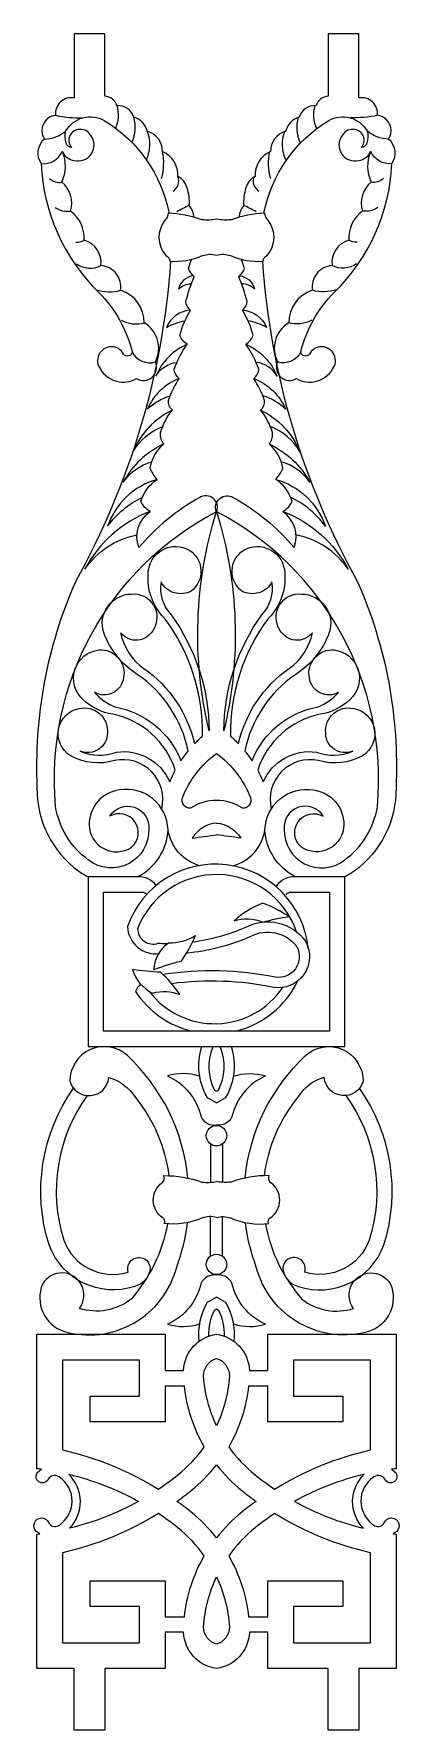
# Model space of a CAD drawing. Extents: x 160 to 302, y 121 to 781.
import ezdxf

# ---------------------------------------------------------------- set-up
doc = ezdxf.new("R2010")
doc.units = 0
doc.header["$LTSCALE"] = 0.85
doc.header["$MEASUREMENT"] = 0
for name, color, linetype in [('3', 3, 'CONTINUOUS'), ('4', 4, 'CONTINUOUS'), ('7', 7, 'CONTINUOUS')]:
    doc.layers.add(name, color=color, linetype=linetype)

msp = doc.modelspace()

# ---------------------------------------------------------------- linework, layer by layer
at = {"layer": '3'}
for p, q in [((228.82, 348.64), (228.82, 333.73)), ((233.39, 348.64), (233.39, 333.73)), ((228.82, 305.05), (228.82, 320.38)), ((233.39, 305.05), (233.39, 320.38))]:
    msp.add_line(p, q, dxfattribs=at)
for points in [[(168.37, 748.92, 0.12435), (168.37, 748.92, 0.063289), (179.04, 747.99, 0.005286)], [(293.84, 748.92, -0.12435), (293.84, 748.92, -0.063289), (283.17, 747.99, -0.005286)], [(163.99, 739.71, 0.12435), (163.99, 739.71, 0.173851), (172.39, 742.86, 0.005286)], [(298.22, 739.71, -0.12435), (298.22, 739.71, -0.173851), (289.83, 742.86, -0.005286)], [(162.7, 730.12, 0.12435), (162.7, 730.12, 0.32287), (170.98, 734.82, 0.005286)], [(299.51, 730.12, -0.12435), (299.51, 730.12, -0.323033), (291.23, 734.82, -0.005286)], [(165.99, 724.32, 0.12435), (165.99, 724.32, 0.253568), (170.79, 722.95, 0.005286)], [(296.22, 724.32, -0.12435), (296.22, 724.32, -0.253568), (291.42, 722.95, -0.005286)], [(168.22, 713, 0.12435), (168.22, 713, 0.174964), (174.22, 711.65, 0.005286)], [(294, 713, -0.12435), (294, 713, -0.174964), (287.99, 711.65, -0.005286)], [(176.28, 699.57, 0.12435), (176.28, 699.57, 0.15376), (179.53, 700.36, 0.005286)], [(285.93, 699.57, -0.12435), (285.93, 699.57, -0.15376), (282.68, 700.36, -0.005286)], [(176.51, 691.17, 0.12435), (176.51, 691.17, 0.272921), (186.03, 690.44, 0.005286)], [(222.11, 686.52, 0.303512), (216.3, 681.43, -0.181591), (221.29, 683.34, -0.181591)], [(240.1, 686.52, -0.303512), (245.91, 681.43, 0.181591), (240.92, 683.34, 0.181591)], [(285.7, 691.17, -0.12435), (285.7, 691.17, -0.272921), (276.18, 690.44, -0.005286)], [(184.2, 681.07, 0.12435), (184.2, 681.07, 0.151209), (193.74, 680.85, 0.005286)], [(278.01, 681.07, -0.12435), (278.01, 681.07, -0.151209), (268.47, 680.85, -0.005286)], [(193.97, 669.18, 0.12435), (193.97, 669.18, 0.185993), (202.96, 668.18, 0.005286)], [(221.03, 673.12, 0.287839), (211.6, 666.37, -0.085044), (218.81, 668.97, -0.085044)], [(241.18, 673.12, -0.287839), (250.61, 666.37, 0.085044), (243.4, 668.97, 0.085044)], [(268.24, 669.18, -0.12435), (268.24, 669.18, -0.185993), (259.25, 668.18, -0.005286)], [(198.23, 656.9, 0.12435), (198.23, 656.9, 0.372618), (207.26, 652.95, 0.005286)], [(219.69, 659.86, 0.194232), (207.48, 647.46, -0.245833), (215.64, 652.75, -0.245833)], [(242.52, 659.86, -0.194232), (254.73, 647.46, 0.245833), (246.57, 652.75, 0.245833)], [(263.98, 656.9, -0.12435), (263.98, 656.9, -0.372618), (254.95, 652.95, -0.005286)], [(216.61, 646.51, 0.204169), (204.18, 634.56, -0.117208), (213.03, 639.78, -0.117208)], [(245.6, 646.51, -0.204169), (258.03, 634.56, 0.117208), (249.18, 639.78, 0.117208)], [(213.89, 634.25, 0.185401), (198.54, 617.87, -0.176032), (210.13, 627.82, -0.176032)], [(248.32, 634.25, -0.185401), (263.67, 617.87, 0.176032), (252.08, 627.82, 0.176032)], [(210.53, 621.04, 0.160881), (194.7, 606.14, -0.171117), (205.87, 614.12, -0.171117)], [(251.68, 621.04, -0.160881), (267.51, 606.14, 0.171117), (256.34, 614.12, 0.171117)], [(207.94, 607.24, 0.243991), (188.61, 589, -0.124598), (202.14, 600.25, -0.124598)], [(254.28, 607.24, -0.243991), (273.6, 589, 0.124598), (260.07, 600.25, 0.124598)], [(205.18, 594.77, 0.180915), (179.8, 572.31, -0.202313), (200.1, 585.64, -0.202313)], [(257.03, 594.77, -0.180915), (282.41, 572.31, 0.202313), (262.11, 585.64, 0.202313)], [(262.32, 431.21, 0.699567), (200.33, 432.41, 0.515643), (208.38, 426.77, 0.011804), (212.04, 426.69)], [(219.4, 423.03, 0.07896), (244.25, 429.37, -0.377497), (262.48, 425.32, -0.611907), (254.01, 413.54, 0.08839), (210.31, 414.57, 0.08839)], [(229.57, 386.26, 0.220251), (230.38, 369.63), (231.11, 369.21), (231.83, 369.63, 0.220251), (232.64, 386.26)], [(228.15, 273.9, -0.133529), (230.38, 284.05), (231.11, 284.47), (231.83, 284.05, -0.133529), (234.06, 273.9)]]:
    msp.add_lwpolyline(points, format="xyb", dxfattribs=at)
for centre in [(231.11, 351.89), (231.11, 301.79)]:
    msp.add_circle(centre, 3.98, dxfattribs=at)
for centre, radius, start, end in [((180.36, 749.03), 12.55, 334.93455, 16.98952), ((281.45, 749.04), 12.55, 163.01048, 205.06545), ((185.74, 744.33), 13.69, 334.34537, 16.19775), ((276.07, 744.34), 13.69, 163.80225, 205.65463), ((191.62, 737.58), 13.53, 334.07284, 22.19446), ((270.19, 737.59), 13.53, 157.80554, 205.92716), ((188.58, 730.31), 21.94, 344.13077, 11.87262), ((273.23, 730.32), 21.94, 168.12738, 195.86923), ((211.87, 723.34), 4.53, 301.11709, 22.60808), ((249.94, 723.35), 4.53, 157.39192, 238.88291), ((271.25, 607.86), 117.56, 115.59678, 118.26574), ((190.96, 607.86), 117.56, 61.73426, 64.40322), ((230.35, 427.58), 32.12, 217.25155, 325.89173)]:
    msp.add_arc(centre, radius, start, end, dxfattribs=at)
at = {"layer": '4'}
for p, q in [((161.11, 274.6), (211.11, 274.6)), ((211.11, 254.56), (218.61, 254.56)), ((243.6, 254.56), (251.11, 254.56))]:
    msp.add_line(p, q, dxfattribs=at)
for points in [[(222.42, 709.25, 0.127695), (220.46, 713.88, 0.107386), (219.64, 720.66, 0.211054), (216.05, 725.08, 0.314283), (210.05, 734.82, 0.344605), (204.15, 742.69, 0.286182), (198.89, 748.15, 0.348821), (192.37, 752.69, 0.302823), (187.57, 756.33), (187.57, 780.6), (175.57, 780.6), (175.57, 755.69, 0.504819), (168.37, 748.92, 0.559237), (163.99, 739.71, 0.386503), (162.7, 730.12, 0.190293), (185.28, 679.97, -0.134517), (198.23, 656.9, -0.705212), (194.91, 656.01, 1.091129), (185.88, 650.14, 0.409366), (199.89, 646.49, 0.440595), (199.89, 646.49, 0.370225), (199.89, 646.49, 0.739158), (207.26, 652.99, 0.40096), (202.96, 668.18, 0.326736), (193.74, 680.85, 0.440595), (186.03, 690.44, 0.370225), (179.53, 700.36, 0.252326), (174.22, 711.65, 0.302962), (170.79, 722.95, 0.219161), (170.98, 734.82, 0.261326), (175.64, 731.36, 0.718473), (182.05, 741.11, 0.346763), (177.07, 743.35, 0.616741), (174.73, 736.34, -0.321963), (172.49, 738.16, -0.158551), (172.39, 742.86, -0.415327), (187.36, 746.89, -0.212047), (212.61, 710.79)], [(249.6, 710.79, -0.212047), (274.85, 746.89, -0.415327), (289.83, 742.86, -0.158551), (289.72, 738.16, -0.321963), (287.48, 736.34, 0.616741), (285.14, 743.35, 0.346763), (280.16, 741.11, 0.718473), (286.57, 731.36, 0.261326), (291.23, 734.82, 0.219161), (291.42, 722.95, 0.302962), (287.99, 711.65, 0.252326), (282.68, 700.36, 0.370225), (276.18, 690.44, 0.440595), (268.47, 680.85, 0.326736), (259.25, 668.18, 0.40096), (254.95, 652.99, 0.739158), (262.32, 646.49, 0.370225), (262.32, 646.49, 0.440595), (262.32, 646.49, 0.409366), (276.33, 650.14, 1.091129), (267.31, 656.01, -0.705212), (263.98, 656.9, -0.134517), (276.93, 679.97, 0.190329), (299.51, 730.12, 0.386503), (298.22, 739.71, 0.559237), (293.84, 748.92, 0.504819), (286.64, 755.69), (286.64, 780.6), (274.64, 780.6), (274.64, 756.33, 0.302823), (269.84, 752.69, 0.348821), (263.32, 748.15, 0.286182), (258.06, 742.69, 0.344605), (252.16, 734.82, 0.314283), (246.16, 725.08, 0.211054), (242.57, 720.66, 0.107386), (241.75, 713.88, 0.127695), (239.8, 709.25)], [(213.2, 692.11, -0.110494), (176.08, 567.39, 0.115797), (161.12, 487.32, 0.244223), (177.43, 454.82, 0.061455), (181.1, 452.6, 0.048589)], [(200.25, 452.6, 0.272296), (212.21, 470.96, 0.453854), (193.32, 486.42, 0.379564), (181.47, 472.87, 0.596497), (198, 464.16, 0.908778), (189.51, 476.22, -0.787249), (204.7, 471.17, -0.634007), (181.26, 459.11, -0.199699), (168.36, 480.03), (168.36, 480.03, -0.304604), (231.21, 594.77, 0.702372), (224.56, 600.26, 0.089475), (200.8, 580.7, -0.335924), (205.18, 594.77, -0.172302), (201.62, 598.83, -0.170874), (207.94, 607.24, -0.064734), (205.2, 611.6, -0.167192), (210.53, 621.04, -0.192789), (209.26, 625.47, -0.088429), (213.89, 634.25, -0.239757), (212.35, 638, -0.062159), (216.61, 646.51, -0.208309), (214.57, 650.09, -0.068305), (219.69, 659.86, -0.161085), (216.8, 663.26, -0.077199), (221.03, 673.12, -0.237017), (219.18, 676.58, -0.033638), (222.42, 686.25, -0.11514), (220.21, 689.19, -0.026419), (221.43, 692.91)], [(261.97, 452.6, -0.272296), (250, 470.96, -0.453854), (268.9, 486.42, -0.379564), (280.74, 472.87, -0.596497), (264.21, 464.16, -0.908778), (272.7, 476.22, 0.787249), (257.51, 471.17, 0.634007), (280.95, 459.11, 0.199699), (293.85, 480.03), (293.85, 480.03, 0.304604), (231, 594.77, -0.702372), (237.65, 600.26, -0.089475), (261.42, 580.7, 0.335924), (257.03, 594.77, 0.172302), (260.59, 598.83, 0.170874), (254.28, 607.24, 0.064734), (257.02, 611.6, 0.167192), (251.68, 621.04, 0.192789), (252.95, 625.47, 0.088429), (248.32, 634.25, 0.239757), (249.86, 638, 0.062159), (245.6, 646.51, 0.208309), (247.64, 650.09, 0.068305), (242.52, 659.86, 0.161085), (245.41, 663.26, 0.077199), (241.18, 673.12, 0.237017), (243.03, 676.58, 0.033638), (239.79, 686.25, 0.11514), (242, 689.19, 0.026419), (240.78, 692.91)], [(249.01, 692.11, 0.110494), (286.13, 567.39, -0.115797), (301.09, 487.32, -0.244223), (284.78, 454.82, -0.061455), (281.11, 452.6, -0.048589)], [(224.6, 456.92, -0.297379), (212.21, 470.99)], [(231.11, 473.53, 0.24432), (221.63, 467.6, -0.013044), (231.11, 468.93, -0.013044)], [(231.11, 473.53, -0.24432), (240.58, 467.6, 0.013044), (231.11, 468.93, 0.013044)], [(237.61, 456.92, 0.297379), (250, 470.99)], [(207.7, 449.15, 0.255378), (200.25, 452.6), (181.1, 452.6), (181.1, 386.6), (281.11, 386.6), (281.11, 452.6), (261.97, 452.6, 0.255378), (254.51, 449.15)], [(258.23, 445.66, -0.123993), (259.54, 446.6), (275.11, 446.6), (275.11, 392.6), (187.1, 392.6), (187.1, 446.6), (202.67, 446.6, -0.123993), (203.98, 445.66)], [(259.37, 437.11, 0.05983), (249.16, 442.36, 0.09336), (237.94, 435.47, -0.192469), (249.22, 434.92, -0.045349), (259.4, 437.12)], [(219.99, 335.39, 0.180051), (196.36, 383.09, 0.6512), (173.93, 373.08, 0.829465), (189.12, 374.5, -0.185631), (199.5, 366.78, -0.138813), (212.52, 336.32)], [(242.22, 335.39, -0.180051), (265.86, 383.09, -0.6512), (288.28, 373.08, -0.829465), (273.09, 374.5, 0.185631), (262.72, 366.78, 0.138813), (249.69, 336.32)], [(180.67, 367.49, 0.236815), (171.52, 311.28, 0.396677), (196.68, 298.78), (196.68, 298.78, -1.093999), (205.23, 300.64, -0.329737), (199.27, 293.23, -0.405382), (165.82, 309.39, -0.234142), (175.35, 370.36)], [(281.54, 367.49, -0.236815), (290.69, 311.28, -0.396677), (265.53, 298.78), (265.53, 298.78, 1.093999), (256.98, 300.64, 0.329737), (262.94, 293.23, 0.405382), (296.39, 309.39, 0.234142), (286.87, 370.36)], [(231.11, 320.06, 0.152117), (225.62, 319.86, -0.125026), (210.65, 317.66, 0.435062), (210.11, 319.96, -0.525799), (209.93, 333.6, 0.297486), (210.57, 336.33, -0.091719), (225.44, 333.81, 0.076546), (231.11, 334.03)], [(231.11, 320.06, -0.152117), (236.59, 319.86, 0.125026), (251.56, 317.66, -0.435062), (252.1, 319.96, 0.525799), (252.28, 333.6, -0.297486), (251.64, 336.33, 0.091719), (236.78, 333.81, -0.076546), (231.11, 334.03)], [(212.02, 317.55, -0.136136), (197.8, 288.3, -0.251077), (177.65, 284.69, 1.071342), (163.27, 294.09, 0.43122), (171.46, 275.76, 0.422986), (215.58, 300.78, 0.058581), (219.82, 318.09, 0.058581)], [(250.19, 317.55, 0.136136), (264.41, 288.3, 0.251077), (284.56, 284.69, -1.071342), (298.94, 294.09, -0.43122), (290.75, 275.76, -0.422986), (246.63, 300.78, -0.058581), (242.39, 318.09, -0.058581)], [(211.11, 254.56), (211.11, 240.52), (181.89, 240.52), (181.89, 250.52), (201.11, 250.52), (201.11, 264.6), (171.11, 264.6), (171.11, 229.6, -0.081834), (208.48, 214.35, 0.021817), (216.01, 219.9, 0.070145), (226.34, 230.83, -0.104631), (218.61, 254.56, -0.104631)], [(243.6, 254.56, -0.104631), (235.87, 230.83, 0.070145), (246.2, 219.9, 0.021817), (253.73, 214.35, -0.081834), (291.11, 229.6), (291.11, 264.6), (261.11, 264.6), (261.11, 250.52), (280.32, 250.52), (280.32, 240.52), (251.11, 240.52), (251.11, 254.56)]]:
    msp.add_lwpolyline(points, format="xyb", dxfattribs=at)
for points in [[(231.11, 708.5, -0.076546), (225.44, 708.28, 0.081123), (212.21, 710.8, -0.22154), (211.02, 708.07, 0.368909), (211.35, 694.43, -0.274571), (212.96, 692.13, 0.117162), (225.62, 694.33, -0.152117), (231.11, 694.53, -0.152117), (236.59, 694.33, 0.117162), (249.25, 692.13, -0.274571), (250.86, 694.43, 0.368909), (251.19, 708.07, -0.22154), (250, 710.8, 0.081123), (236.78, 708.28, -0.076546)], [(231.11, 482.37, 0.13331), (220.91, 479.3, -0.521814), (217.84, 483.4, -0.139085), (231.11, 500.64, -0.139085), (244.37, 483.4, -0.521814), (241.3, 479.3, 0.13331)], [(243.93, 158.64, -0.365502), (231.11, 144.6, -0.365502), (218.28, 158.64), (211.11, 158.64), (211.11, 144.6), (187.57, 144.6), (187.57, 120.6), (175.57, 120.6), (175.57, 144.6), (161.11, 144.6), (161.11, 196.88, 0.002579), (162.2, 197.02, -0.044418), (160.84, 197.93, -1.241855), (165.7, 201.24, 0.417646), (169.36, 200.08, 0.554473), (169.73, 219.14, 0.490103), (165.18, 217.66, -0.921779), (161.04, 220.42, -0.082541), (162.92, 222.09, 0.004262), (161.11, 222.31), (161.11, 274.6), (211.11, 274.6), (211.11, 260.56), (218.28, 260.56, -0.365502), (231.11, 274.6, -0.365502), (243.93, 260.56), (251.11, 260.56), (251.11, 274.6), (301.11, 274.6), (301.11, 222.31, 0.004262), (299.29, 222.09, -0.082541), (301.17, 220.42, -0.921779), (297.03, 217.66, 0.490103), (292.49, 219.14, 0.554473), (292.85, 200.08, 0.417646), (296.51, 201.24, -1.241855), (301.37, 197.93, -0.044418), (300.01, 197.02, 0.002579), (301.11, 196.88), (301.11, 144.6), (286.64, 144.6), (286.64, 120.6), (274.64, 120.6), (274.64, 144.6), (251.11, 144.6), (251.11, 158.64)], [(231.11, 265.22, -0.32717), (236.14, 258.45, -0.094125), (231.11, 238.99, -0.094125), (226.07, 258.45, -0.32717)], [(173.79, 199.13, 0.41718), (173.5, 220.13, -0.068324), (200.7, 209.6, -0.067631)], [(215.65, 209.6, 0.013794), (221.11, 213.73, 0.058986), (231.11, 223.78, 0.058986), (241.1, 213.73, 0.013794), (246.56, 209.6, 0.013794), (241.1, 205.47, 0.058986), (231.11, 195.42, 0.058986), (221.11, 205.47, 0.013794)], [(288.42, 199.13, -0.41718), (288.71, 220.13, 0.068324), (261.51, 209.6, 0.067631)], [(218.61, 164.64, -0.104631), (226.34, 188.36, 0.070145), (216.01, 199.3, 0.021817), (208.48, 204.85, -0.081834), (171.11, 189.6), (171.11, 154.6), (201.11, 154.6), (201.11, 168.68), (181.89, 168.68), (181.89, 178.68), (211.11, 178.68), (211.11, 164.64)], [(251.11, 164.64), (251.11, 178.68), (280.32, 178.68), (280.32, 168.68), (261.11, 168.68), (261.11, 154.6), (291.11, 154.6), (291.11, 189.6, -0.081834), (253.73, 204.85, 0.021817), (246.2, 199.3, 0.070145), (235.87, 188.36, -0.104631), (243.6, 164.64)], [(231.11, 153.97, -0.32717), (226.07, 160.74, -0.094125), (231.11, 180.21, -0.094125), (236.14, 160.74, -0.32717)]]:
    msp.add_lwpolyline(points, format="xyb", close=True, dxfattribs=at)
at = {"layer": '7'}
for points in [[(209.74, 479.05, 0.556425), (191.37, 497.82, -0.200142), (174.15, 499.75, -0.6915), (177.62, 518.12, -0.504508), (188.55, 508.61, -0.538776), (178, 501.55, 0.204945), (192.14, 501.16, -0.332926), (212.87, 489.6, -0.025591), (215.05, 494.12, 0.269631), (190.67, 515.9, -0.161169), (179.05, 521.58, -0.646219), (185.24, 540.89, -0.504508), (194.85, 530.05, -0.538776), (183.48, 524.4, 0.107218), (191.45, 518.74, -0.260048), (217.26, 497.76, -0.024214), (220.08, 501.57, 0.193629), (200.23, 531.38, -0.164475), (187.14, 547.62, -0.504428), (197.85, 562.65, -0.632102), (206.39, 548.64, -0.538776), (193.74, 547.55, 0.196831), (202.81, 533.71, -0.187604), (222.5, 504.32, -0.021935), (225.59, 507.3, 0.168579), (210.79, 553.32, -0.222886), (204.51, 570.74, -0.578162), (220.68, 579.59, -0.517085), (221.24, 563.8, -0.416328), (209.49, 567.36, 0.23757), (213.37, 554.61, -0.157364), (228.21, 509.45, -0.135177), (231.11, 594.71, -0.135177), (234, 509.45, -0.157364), (248.84, 554.61, 0.23757), (252.72, 567.36, -0.416328), (240.97, 563.8, -0.517085), (241.54, 579.59, -0.578162), (257.7, 570.74, -0.222886), (251.42, 553.32, 0.168579), (236.62, 507.3, -0.021935), (239.71, 504.32, -0.187604), (259.4, 533.71, 0.196831), (268.47, 547.55, -0.538776), (255.83, 548.64, -0.632102), (264.37, 562.65, -0.504428), (275.07, 547.62, -0.164475), (261.98, 531.38, 0.193629), (242.13, 501.57, -0.024214), (244.95, 497.76, -0.260048), (270.76, 518.74, 0.107218), (278.73, 524.4, -0.538776), (267.36, 530.05, -0.504508), (276.97, 540.89, -0.646219), (283.16, 521.58, -0.161169), (271.54, 515.9, 0.269631), (247.16, 494.12, -0.025591), (249.34, 489.6, -0.332926), (270.07, 501.16, 0.204945), (284.21, 501.55, -0.538776), (273.67, 508.61, -0.504508), (284.59, 518.12, -0.6915), (288.06, 499.75, -0.200142), (270.84, 497.82, 0.556425), (252.47, 479.05)], [(266.88, 424.74, 0.802794), (196.36, 433.23, 0.436395), (208.88, 422.74)], [(222.77, 429.72, -0.05983), (217.18, 419.7, 0.029445), (206.71, 416.45, -0.2175), (212.43, 426.99, 0.15552), (222.8, 429.74)], [(221.71, 427.31, 0.069677), (242.5, 432.97, -0.378965), (265.89, 427.43, -0.624183), (253.3, 409.6, 0.082778), (213.67, 411.01)], [(216.83, 406.84, 0.05983), (209.3, 415.51, -0.029445), (198.39, 416.55, 0.2175), (206.15, 407.4, -0.15552), (216.86, 406.84)], [(201.47, 410.9, 0.077619), (199.49, 408.02, 0.18959), (221.31, 392.6, 0.18959)], [(238.7, 392.6, 0.223478), (262.86, 412.15)], [(225.27, 386.44, 0.211669), (227.42, 366.71), (231.11, 364.61), (234.79, 366.71, 0.211669), (236.95, 386.44)], [(224.43, 375.06, 0.149337), (211.98, 375.14, -0.240568), (225.09, 359.18, 0.318607), (231.11, 356.01, 0.318607)], [(237.78, 375.06, -0.149337), (250.23, 375.14, 0.240568), (237.13, 359.18, -0.318607), (231.11, 356.01, -0.318607)], [(237.78, 278.62, 0.149337), (250.23, 278.54, -0.240568), (237.13, 294.5, 0.318607), (231.11, 297.67, 0.318607), (225.09, 294.5, -0.240568), (211.98, 278.54, 0.149337), (224.43, 278.62)], [(237.94, 271.85, 0.161725), (234.79, 286.97), (231.11, 289.07), (227.42, 286.97, 0.161725), (224.27, 271.85)]]:
    msp.add_lwpolyline(points, format="xyb", dxfattribs=at)

doc.saveas('drawing.dxf')
